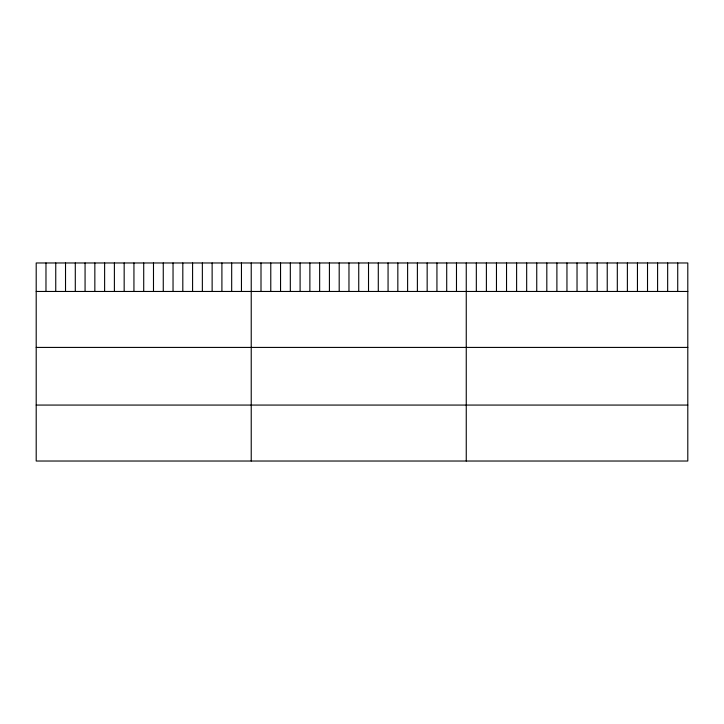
<?xml version="1.0" encoding="UTF-8"?>
<svg xmlns="http://www.w3.org/2000/svg" width="724" height="724" viewBox="0 0 724 724"><rect width="100%" height="100%" fill="white"/><g stroke="black" fill="none" stroke-linecap="round" stroke-linejoin="round"><path stroke-width="1.09" d="M687.8 291.464L687.8 461.025L36.2 461.025L36.2 262.975L687.8 262.975L687.8 291.464L36.2 291.464M36.2 347.42L687.8 347.42M36.2 405.069L687.8 405.069M677.727 262.975L677.727 291.464M667.664 262.975L667.664 291.464M657.591 262.975L657.591 291.464M647.518 262.975L647.518 291.464M637.446 262.975L637.446 291.464M627.382 262.975L627.382 291.464M617.31 262.975L617.31 291.464M607.237 262.975L607.237 291.464M597.164 262.975L597.164 291.464M587.101 262.975L587.101 291.464M577.028 262.975L577.028 291.464M566.955 262.975L566.955 291.464M556.892 262.975L556.892 291.464M546.819 262.975L546.819 291.464M536.746 262.975L536.746 291.464M526.674 262.975L526.674 291.464M516.61 262.975L516.61 291.464M506.538 262.975L506.538 291.464M496.465 262.975L496.465 291.464M486.392 262.975L486.392 291.464M476.329 262.975L476.329 291.464M466.256 262.975L466.256 461.025M456.482 262.975L456.482 291.464M446.708 262.975L446.708 291.464M436.934 262.975L436.934 291.464M427.16 262.975L427.16 291.464M417.386 262.975L417.386 291.464M407.612 262.975L407.612 291.464M397.838 262.975L397.838 291.464M388.064 262.975L388.064 291.464M378.29 262.975L378.29 291.464M368.516 262.975L368.516 291.464M358.742 262.975L358.742 291.464M348.968 262.975L348.968 291.464M339.194 262.975L339.194 291.464M329.42 262.975L329.42 291.464M319.646 262.975L319.646 291.464M309.872 262.975L309.872 291.464M300.098 262.975L300.098 291.464M290.324 262.975L290.324 291.464M280.55 262.975L280.55 291.464M270.776 262.975L270.776 291.464M261.002 262.975L261.002 291.464M251.228 262.975L251.228 461.025M241.454 262.975L241.454 291.464M231.68 262.975L231.68 291.464M221.906 262.975L221.906 291.464M212.132 262.975L212.132 291.464M202.358 262.975L202.358 291.464M192.584 262.975L192.584 291.464M182.81 262.975L182.81 291.464M173.036 262.975L173.036 291.464M163.262 262.975L163.262 291.464M153.488 262.975L153.488 291.464M143.714 262.975L143.714 291.464M133.94 262.975L133.94 291.464M124.166 262.975L124.166 291.464M114.392 262.975L114.392 291.464M104.618 262.975L104.618 291.464M94.844 262.975L94.844 291.464M85.07 262.975L85.07 291.464M75.296 262.975L75.296 291.464M65.522 262.975L65.522 291.464M55.748 262.975L55.748 291.464M45.974 262.975L45.974 291.464"/></g></svg>
